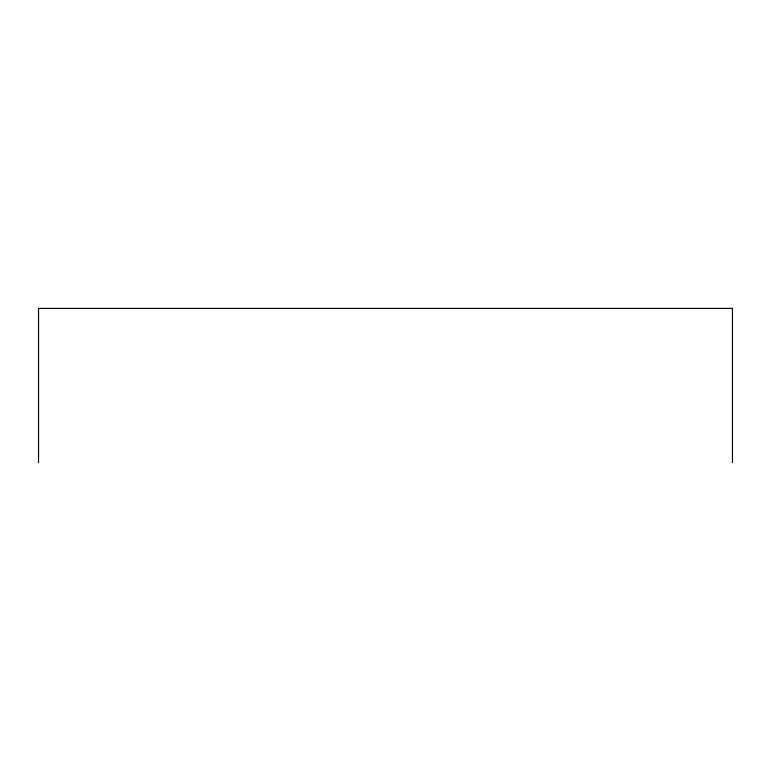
<?xml version="1.0" encoding="UTF-8"?>
<svg xmlns="http://www.w3.org/2000/svg" width="771" height="771" viewBox="0 0 771 771"><rect width="100%" height="100%" fill="white"/><g stroke="black" fill="none" stroke-linecap="round" stroke-linejoin="round"><path stroke-width="1.16" d="M732.45 462.59L732.45 308.41L38.55 308.41L38.55 462.59"/></g></svg>
